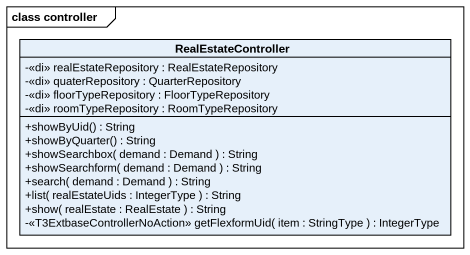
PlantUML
@startuml
mainframe class controller
hide circle
hide empty members
skinparam classAttributeIconSize 0
class RealEstateController {
  -<<di>> realEstateRepository : RealEstateRepository
  -<<di>> quaterRepository : QuarterRepository
  -<<di>> floorTypeRepository : FloorTypeRepository
  -<<di>> roomTypeRepository : RoomTypeRepository
  +showByUid() : String
  +showByQuarter() : String
  +showSearchbox( demand : Demand ) : String
  +showSearchform( demand : Demand ) : String
  +search( demand : Demand ) : String
  +list( realEstateUids : IntegerType ) : String
  +show( realEstate : RealEstate ) : String
  -<<T3ExtbaseControllerNoAction>> getFlexformUid( item : StringType ) : IntegerType
}
@enduml
